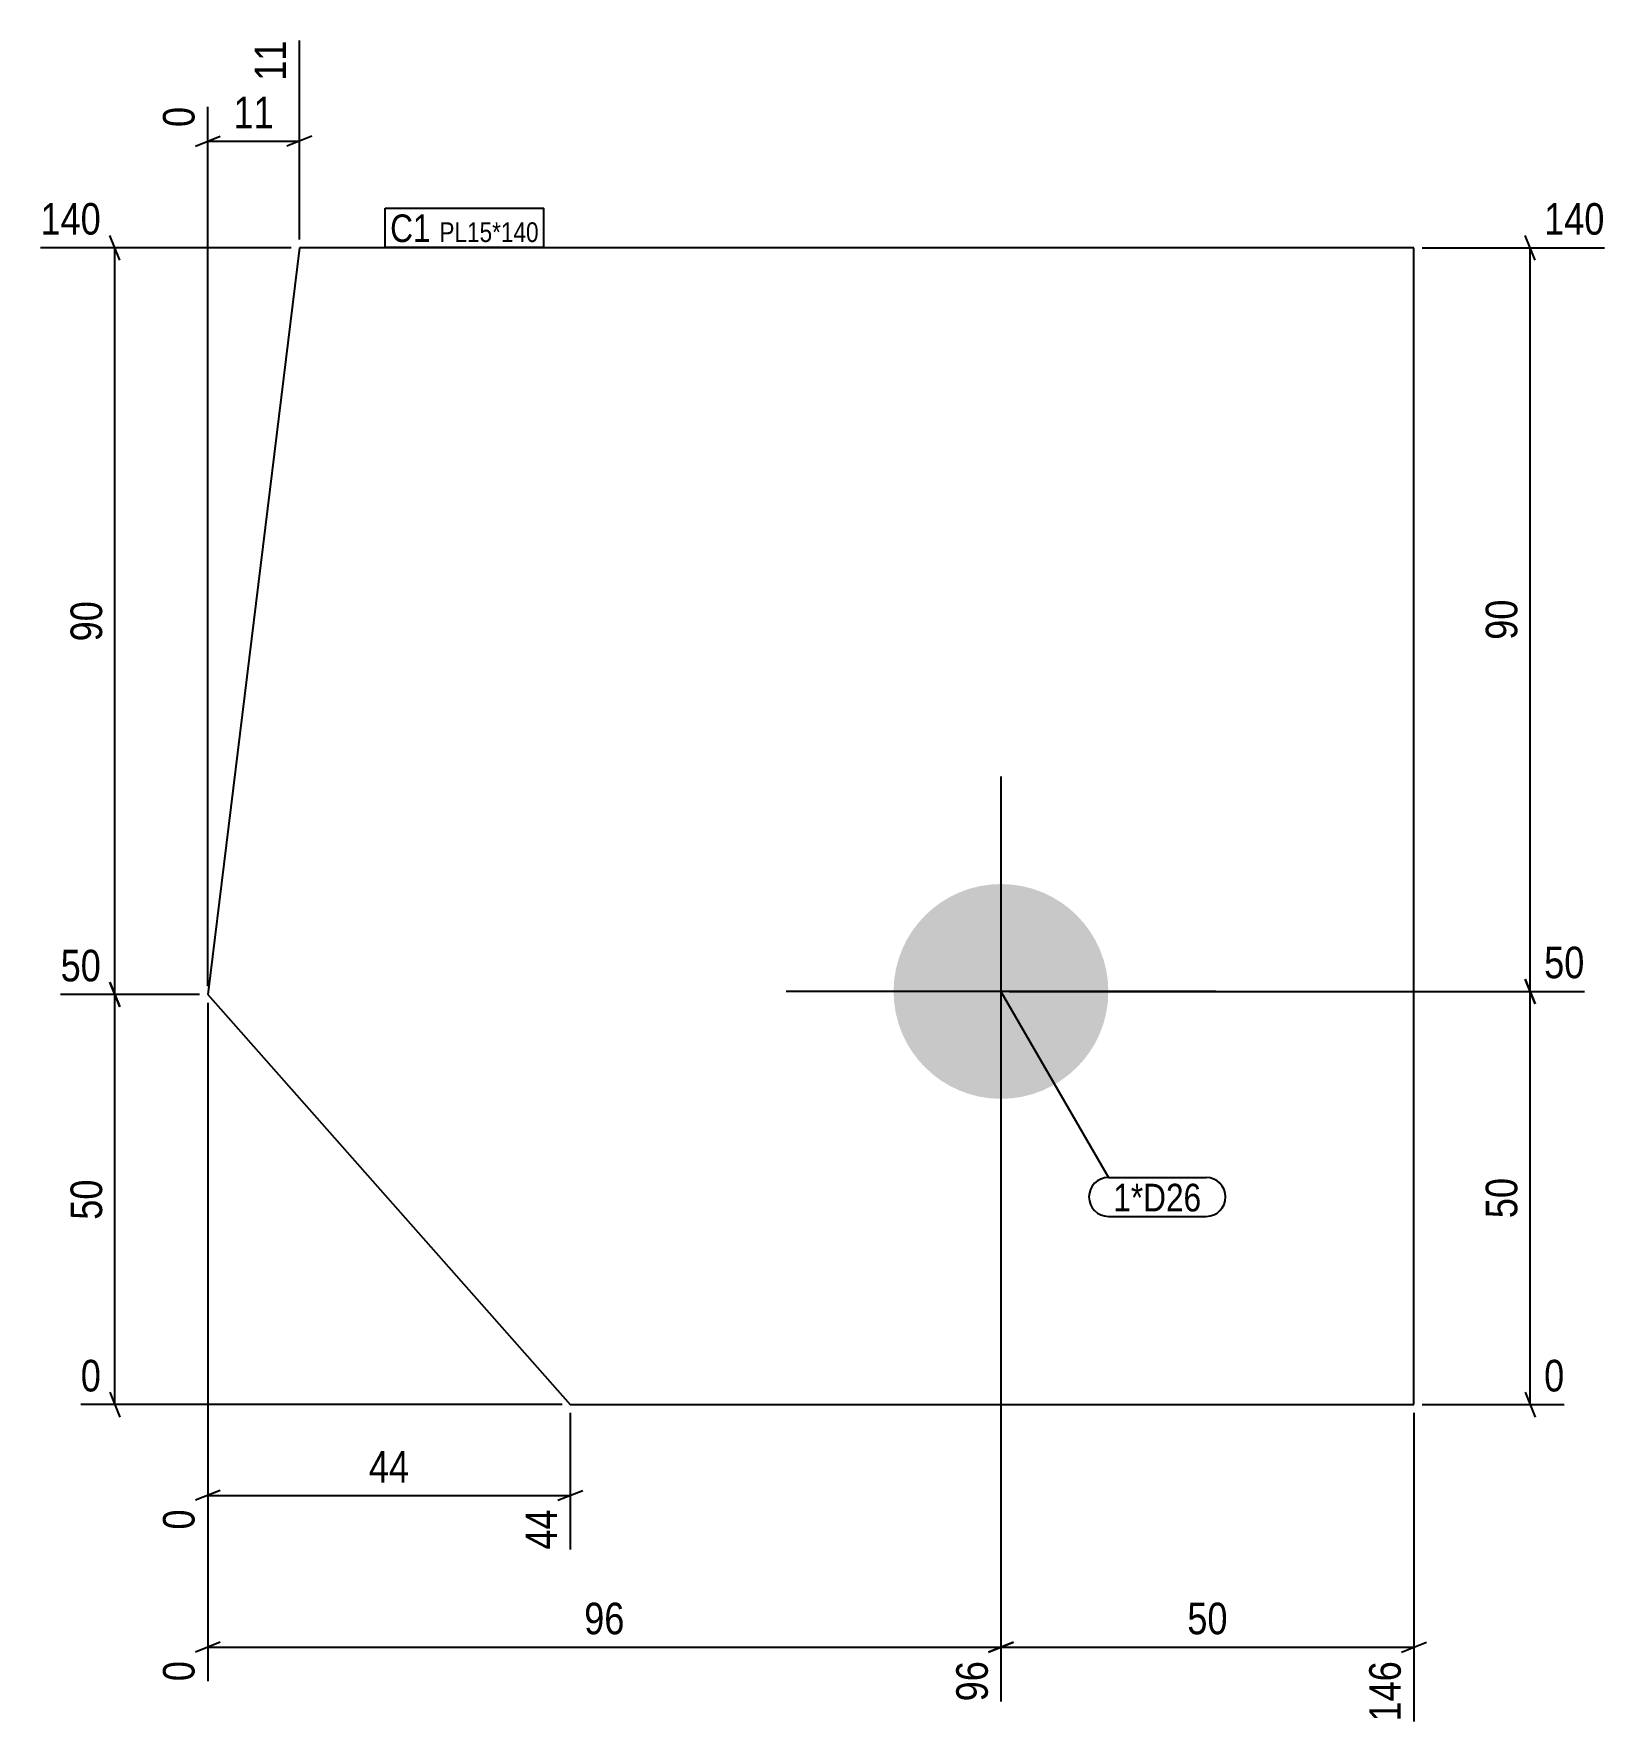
# Model space of a CAD drawing. Header units: millimetres. Extents: x 2 to 193, y 2 to 207.
import ezdxf

# ---------------------------------------------------------------- set-up
doc = ezdxf.new("R2010")
doc.units = ezdxf.units.MM
for name, color, linetype in [('MÅLSÆTNING', 7, 'Continuous'), ('STÅL', 7, 'Continuous'), ('TEKST', 7, 'Continuous')]:
    doc.layers.add(name, color=color, linetype=linetype)
doc.styles.add('Arial Narrow', font='ARIALN.TTF', dxfattribs={"height": 0.2})

msp = doc.modelspace()

# ---------------------------------------------------------------- hatches: boundary and pattern name
at = {"layer": 'STÅL', "linetype": 'Continuous'}
msp.add_hatch(color=3, dxfattribs=at).paths.add_polyline_path([(119.29, 78.36, -1), (119.29, 104.36, -1)])

# ---------------------------------------------------------------- linework, layer by layer
at = {"layer": 'MÅLSÆTNING', "color": 7, "linetype": 'Continuous'}
for p, q in [((34.34, 182.36), (34.34, 206.45)), ((23.25, 91.98), (23.25, 198.42)), ((21.75, 193.68), (24.75, 194.88)), ((35.84, 194.88), (32.84, 193.68)), ((23.25, 194.28), (34.34, 194.28)), ((12.61, 179.86), (11.41, 182.86)), ((183.95, 179.85), (182.75, 182.85)), ((33.34, 181.36), (3, 181.36)), ((12.01, 90.98), (12.01, 181.36)), ((170.29, 181.35), (192.36, 181.35)), ((183.35, 91.36), (183.35, 181.35)), ((11.41, 92.48), (12.61, 89.48)), ((12.61, 89.48), (11.41, 92.48)), ((182.75, 92.86), (183.95, 89.86)), ((183.95, 89.86), (182.75, 92.86)), ((22.25, 90.98), (5.44, 90.98)), ((22.25, 90.98), (5.44, 90.98)), ((12.01, 41.35), (12.01, 90.98)), ((119.29, 90.36), (119.29, 5.44)), ((119.29, 90.36), (119.29, 5.44)), ((120.29, 91.36), (189.92, 91.36)), ((120.29, 91.36), (189.92, 91.36)), ((183.35, 41.35), (183.35, 91.36)), ((23.25, 89.98), (23.25, 7.88)), ((23.25, 89.98), (23.25, 26.23)), ((66.15, 41.35), (7.88, 41.35)), ((11.41, 42.85), (12.61, 39.85)), ((170.29, 41.35), (187.49, 41.35)), ((182.75, 42.85), (183.95, 39.85)), ((67.15, 40.35), (67.15, 23.8)), ((169.29, 40.35), (169.29, 3)), ((24.75, 30.97), (21.75, 29.77)), ((65.65, 29.77), (68.65, 30.97)), ((23.25, 30.37), (67.15, 30.37)), ((24.75, 12.61), (21.75, 11.41)), ((120.79, 12.61), (117.79, 11.41)), ((117.79, 11.41), (120.79, 12.61)), ((167.79, 11.41), (170.79, 12.61)), ((23.25, 12.01), (119.29, 12.01)), ((119.29, 12.01), (169.29, 12.01))]:
    msp.add_line(p, q, dxfattribs=at)
at = {"layer": 'STÅL', "color": 2, "linetype": 'Continuous'}
for p, q in [((34.34, 181.36), (23.25, 90.98)), ((169.29, 181.35), (34.34, 181.36)), ((169.29, 41.35), (169.29, 181.35)), ((23.25, 90.98), (67.15, 41.35)), ((67.15, 41.35), (169.29, 41.35))]:
    msp.add_line(p, q, dxfattribs=at)
at = {"layer": 'STÅL', "color": 3, "linetype": 'Continuous'}
for p, q in [((119.29, 117.36), (119.29, 65.36)), ((145.29, 91.36), (93.29, 91.36))]:
    msp.add_line(p, q, dxfattribs=at)

# ---------------------------------------------------------------- wipeouts: each hides what was drawn before it
at = {"color": 0}
msp.add_wipeout([(143.54, 64.74), (143.54, 68.24), (132.89, 68.24), (132.89, 64.74)], dxfattribs=at).dxf.layer = 'TEKST'

# ---------------------------------------------------------------- next in the draw order: wipeouts: each hides what was drawn before it
at = {"color": 0, "linetype": 'Continuous'}
for points in [[(22.45, 199.22), (16.85, 199.22), (16.85, 195.18), (22.45, 195.18)], [(11.11, 182.16), (11.11, 187.76), (2.2, 187.76), (2.2, 182.16)], [(193.16, 182.15), (193.16, 187.75), (184.25, 187.75), (184.25, 182.15)], [(11.11, 91.78), (11.11, 97.38), (4.64, 97.38), (4.64, 91.78)], [(190.72, 92.16), (190.72, 97.76), (184.25, 97.76), (184.25, 92.16)], [(11.11, 42.15), (11.11, 47.75), (7.07, 47.75), (7.07, 42.15)], [(188.29, 42.15), (188.29, 47.75), (184.25, 47.75), (184.25, 42.15)], [(22.45, 29.47), (16.85, 29.47), (16.85, 25.43), (22.45, 25.43)], [(66.35, 29.47), (60.75, 29.47), (60.75, 23), (66.35, 23)], [(22.45, 11.11), (16.85, 11.11), (16.85, 7.07), (22.45, 7.07)], [(118.49, 11.11), (112.89, 11.11), (112.89, 4.64), (118.49, 4.64)], [(168.49, 11.11), (162.89, 11.11), (162.89, 2.2), (168.49, 2.2)]]:
    msp.add_wipeout(points, dxfattribs=at).dxf.layer = 'MÅLSÆTNING'
at = {"color": 0}
for points, layer in [([(32.03, 195.03), (32.03, 200.63), (25.56, 200.63), (25.56, 195.03)], 'MÅLSÆTNING'), ([(182.6, 139.59), (177, 139.59), (177, 133.12), (182.6, 133.12)], 'MÅLSÆTNING'), ([(11.26, 139.41), (5.66, 139.41), (5.66, 132.93), (11.26, 132.93)], 'MÅLSÆTNING'), ([(11.26, 69.41), (5.66, 69.41), (5.66, 62.93), (11.26, 62.93)], 'MÅLSÆTNING'), ([(182.6, 69.59), (177, 69.59), (177, 63.12), (182.6, 63.12)], 'MÅLSÆTNING'), ([(48.44, 31.12), (48.44, 36.72), (41.96, 36.72), (41.96, 31.12)], 'MÅLSÆTNING'), ([(74.51, 12.76), (74.51, 18.36), (68.03, 18.36), (68.03, 12.76)], 'MÅLSÆTNING'), ([(147.53, 12.76), (147.53, 18.36), (141.05, 18.36), (141.05, 12.76)], 'MÅLSÆTNING'), ([(50.25, 182.06), (50.25, 185.56), (45.34, 185.56), (45.34, 182.06)], 'TEKST'), ([(63.33, 182.06), (63.33, 184.56), (51.3, 184.56), (51.3, 182.06)], 'TEKST'), ([(143.54, 64.74), (143.54, 68.24), (132.89, 68.24), (132.89, 64.74)], 'TEKST')]:
    msp.add_wipeout(points, dxfattribs=at).dxf.layer = layer

# ---------------------------------------------------------------- next in the draw order: linework, layer by layer
at = {"layer": 'TEKST', "color": 7, "linetype": 'Continuous'}
for p, q in [((119.29, 91.36), (132.29, 68.84)), ((132.29, 68.84), (144.14, 68.84)), ((132.29, 64.14), (144.14, 64.14))]:
    msp.add_line(p, q, dxfattribs=at)
for centre, start, end in [((132.29, 66.49), 90, 270), ((144.14, 66.49), 270, 90)]:
    msp.add_arc(centre, 2.35, start, end, dxfattribs=at)

# ---------------------------------------------------------------- next in the draw order: texts
at = {"layer": 'MÅLSÆTNING', "color": 3, "style": 'Arial Narrow'}
for s, p in [('11', (26.36, 195.83)), ('44', (42.76, 31.92)), ('96', (68.83, 13.56)), ('50', (141.85, 13.56))]:
    msp.add_text(s, height=3.818, dxfattribs=at).set_placement(p)
at = {"layer": 'MÅLSÆTNING', "color": 3, "linetype": 'Continuous', "style": 'Arial Narrow'}
for s, height, p in [('0', 3.82, (21.65, 195.98)), ('0', 3.82, (21.65, 26.23)), ('44', 3.818, (65.55, 23.8)), ('0', 3.82, (21.65, 7.88)), ('96', 3.818, (117.69, 5.44)), ('146', 3.818, (167.69, 3))]:
    msp.add_text(s, height=height, rotation=90.0002, dxfattribs=at).set_placement(p)
for s, height, p in [('140', 3.818, (3, 182.96)), ('140', 3.818, (185.05, 182.95)), ('50', 3.818, (5.44, 92.58)), ('50', 3.818, (185.05, 92.96)), ('0', 3.82, (7.88, 42.95)), ('0', 3.82, (185.05, 42.95))]:
    msp.add_text(s, height=height, dxfattribs=at).set_placement(p)
at = {"layer": 'MÅLSÆTNING', "color": 3, "style": 'Arial Narrow'}
for s, p in [('90', (10.46, 133.73)), ('90', (181.8, 133.92)), ('50', (10.46, 63.73)), ('50', (181.8, 63.92))]:
    msp.add_text(s, height=3.818, rotation=90.0002, dxfattribs=at).set_placement(p)
at = {"layer": 'TEKST', "color": 3, "style": 'Arial Narrow'}
msp.add_text('1*D26', height=3.34, dxfattribs=at).set_placement((132.89, 64.74))

# ---------------------------------------------------------------- next in the draw order: wipeouts: each hides what was drawn before it
at = {"color": 0, "linetype": 'Continuous'}
msp.add_wipeout([(33.54, 207.25), (27.94, 207.25), (27.94, 200.78), (33.54, 200.78)], dxfattribs=at).dxf.layer = 'MÅLSÆTNING'
at = {"color": 0}
for points in [[(50.25, 182.06), (50.25, 185.56), (45.34, 185.56), (45.34, 182.06)], [(63.33, 182.06), (63.33, 184.56), (51.3, 184.56), (51.3, 182.06)]]:
    msp.add_wipeout(points, dxfattribs=at).dxf.layer = 'TEKST'

# ---------------------------------------------------------------- next in the draw order: linework, layer by layer
at = {"layer": 'TEKST', "color": 7, "linetype": 'Continuous'}
for p, q in [((44.74, 186.16), (63.93, 186.16)), ((44.74, 181.46), (44.74, 186.16)), ((63.93, 181.46), (63.93, 186.16)), ((44.74, 181.46), (63.93, 181.46))]:
    msp.add_line(p, q, dxfattribs=at)

# ---------------------------------------------------------------- next in the draw order: texts
at = {"layer": 'MÅLSÆTNING', "color": 3, "linetype": 'Continuous', "style": 'Arial Narrow'}
msp.add_text('11', height=3.818, rotation=90.0002, dxfattribs=at).set_placement((32.74, 201.58))
at = {"layer": 'TEKST', "color": 3, "style": 'Arial Narrow'}
for s, height, p in [('C1', 3.34, (45.34, 182.06)), ('PL15*140', 2.386, (51.3, 182.06))]:
    msp.add_text(s, height=height, dxfattribs=at).set_placement(p)

doc.saveas('drawing.dxf')
